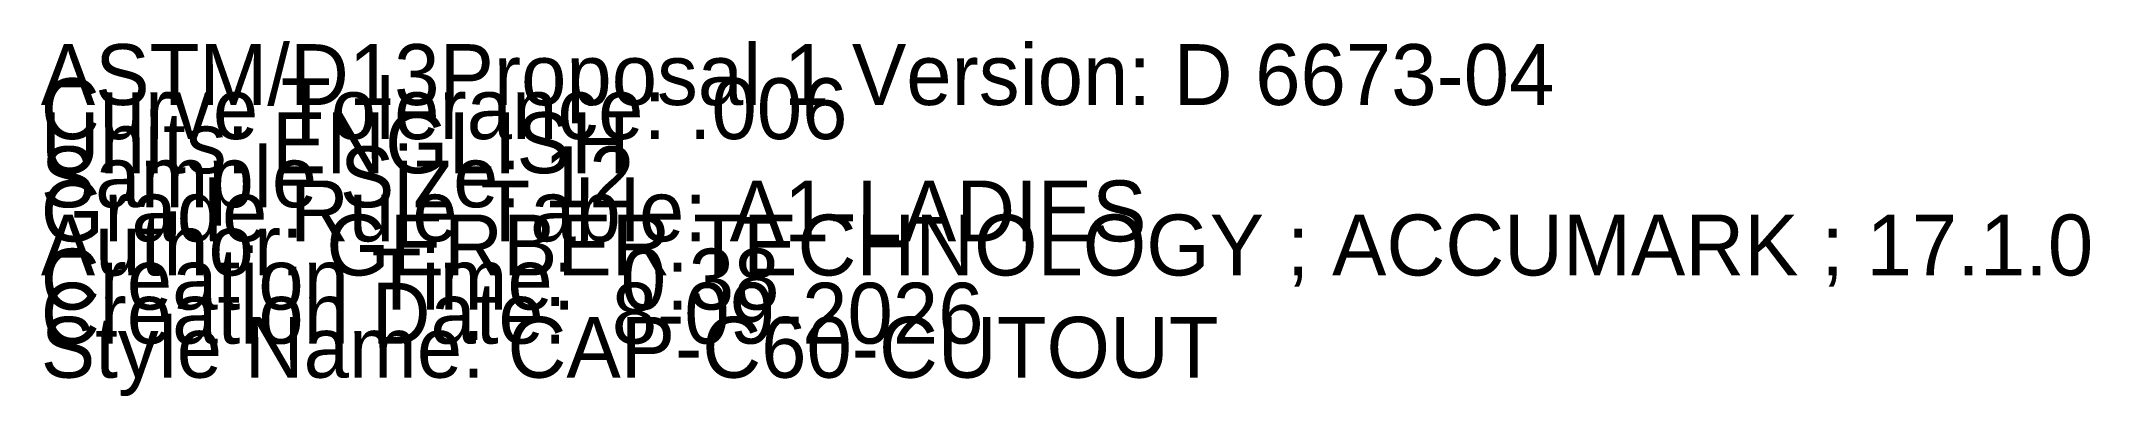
# Model space of a CAD drawing. Extents: x 0 to 45.6, y -0.1 to 31.7.
# Drawn here: x 0 to 8.4, y -0.08 to 1.38 of the extents above; entities outside this region: 1.
import ezdxf

# ---------------------------------------------------------------- set-up
doc = ezdxf.new("R2010")
doc.units = 0

# ---------------------------------------------------------------- blocks, each defined once
blk = doc.blocks.new('CAP-C60-CUTOUT_12')
at = {"layer": '1'}
for points in [[(37.3736, 28.4335), (37.3736, 31.6753)], [(37.3736, 31.6753), (43.8572, 31.6753)], [(43.8572, 31.6753), (43.8572, 28.4335)], [(43.8572, 28.4335), (37.3736, 28.4335)]]:
    blk.add_lwpolyline(points, dxfattribs=at)
at = {"layer": '2'}
for p in [(37.3736, 31.6753), (37.3736, 31.6753), (43.8572, 31.6753), (43.8572, 31.6753), (38.9945, 30.0544), (41.3312, 30.0544), (41.3312, 30.0544), (42.2363, 30.0544), (37.3736, 28.4335), (37.3736, 28.4335), (43.8572, 28.4335), (43.8572, 28.4335)]:
    blk.add_point(p, dxfattribs=at)
at = {"layer": '3'}
for p in [(40.3077, 30.8397), (40.5181, 30.8674), (40.7286, 30.8397), (40.1116, 30.7585), (40.9246, 30.7585), (39.9432, 30.6293), (41.093, 30.6293), (39.814, 30.4609), (41.2222, 30.4609), (39.7328, 30.2648), (41.3035, 30.2648), (39.7051, 30.0544), (39.7328, 29.8439), (41.3035, 29.8439), (39.814, 29.6479), (41.2222, 29.6479), (39.9432, 29.4795), (41.093, 29.4795), (40.1116, 29.3503), (40.9246, 29.3503), (40.3077, 29.269), (40.5181, 29.2413), (40.7286, 29.269)]:
    blk.add_point(p, dxfattribs=at)
at = {"layer": '5'}
blk.add_line((38.9945, 30.0544), (42.2363, 30.0544), dxfattribs=at)
at = {"layer": '7'}
blk.add_line((38.9945, 30.0544), (42.2363, 30.0544), dxfattribs=at)
at = {"layer": '8'}
blk.add_lwpolyline([(41.3312, 30.0544), (41.3035, 30.2648), (41.2222, 30.4609), (41.093, 30.6293), (40.9246, 30.7585), (40.7286, 30.8397), (40.5181, 30.8674), (40.3077, 30.8397), (40.1116, 30.7585), (39.9432, 30.6293), (39.814, 30.4609), (39.7328, 30.2648), (39.7051, 30.0544), (39.7328, 29.8439), (39.814, 29.6479), (39.9432, 29.4795), (40.1116, 29.3503), (40.3077, 29.269), (40.5181, 29.2413), (40.7286, 29.269), (40.9246, 29.3503), (41.093, 29.4795), (41.2222, 29.6479), (41.3035, 29.8439), (41.3312, 30.0544)], close=True, dxfattribs=at)
at = {"layer": '84'}
for points in [[(37.3736, 28.4335), (37.3736, 31.6753)], [(37.3736, 31.6753), (43.8572, 31.6753)], [(43.8572, 31.6753), (43.8572, 28.4335)], [(43.8572, 28.4335), (37.3736, 28.4335)]]:
    blk.add_lwpolyline(points, dxfattribs=at)
at = {"layer": '85'}
blk.add_lwpolyline([(41.3312, 30.0544), (41.3241, 30.1605), (41.3035, 30.2648), (41.2691, 30.3654), (41.2222, 30.4609), (41.163, 30.5492), (41.093, 30.6293), (41.0129, 30.6993), (40.9246, 30.7585), (40.8292, 30.8054), (40.7286, 30.8397), (40.6242, 30.8603), (40.5181, 30.8674), (40.412, 30.8603), (40.3077, 30.8397), (40.2071, 30.8054), (40.1116, 30.7585), (40.0233, 30.6993), (39.9432, 30.6293), (39.8732, 30.5492), (39.814, 30.4609), (39.7671, 30.3654), (39.7328, 30.2648), (39.7122, 30.1605), (39.7051, 30.0544), (39.7122, 29.9483), (39.7328, 29.8439), (39.7671, 29.7433), (39.814, 29.6479), (39.8732, 29.5596), (39.9432, 29.4795), (40.0233, 29.4095), (40.1116, 29.3503), (40.2071, 29.3034), (40.3077, 29.269), (40.412, 29.2484), (40.5181, 29.2413), (40.6242, 29.2484), (40.7286, 29.269), (40.8292, 29.3034), (40.9246, 29.3503), (41.0129, 29.4095), (41.093, 29.4795), (41.163, 29.5596), (41.2222, 29.6479), (41.2691, 29.7433), (41.3035, 29.8439), (41.3241, 29.9483), (41.3312, 30.0544)], close=True, dxfattribs=at)
at = {"layer": '1'}
for s, p in [('SIZE: 12', (40.6154, 30.6144)), ('CATEGORY: CAP-C60-CUTOUT', (40.6154, 30.4744)), ('ANNOTATION: RECTANGLE', (40.6154, 30.3344)), ('Quantity: 1,0', (40.6154, 30.1944)), ('Piece Name: CAP-C60-CUTOUT', (40.6154, 30.0544))]:
    blk.add_text(s, height=0.25, dxfattribs=at).set_placement(p)
at = {"layer": '8'}
blk.add_text('NM', height=0.25, dxfattribs=at).set_placement((41.3312, 30.0544))
at = {"layer": '85'}
blk.add_text('NM', height=0.25, dxfattribs=at).set_placement((41.3312, 30.0544))

msp = doc.modelspace()

# ---------------------------------------------------------------- block references
at = {"layer": '1'}
msp.add_blockref('CAP-C60-CUTOUT_12', (0, 0), dxfattribs=at)

# ---------------------------------------------------------------- texts
for s, p in [('ASTM/D13Proposal 1 Version: D 6673-04', (0, 1.12)), ('Curve Tolerance: .006', (0, 0.98)), ('Units: ENGLISH', (0, 0.84)), ('Sample Size: 12', (0, 0.7)), ('Grade Rule Table: A1-LADIES', (0, 0.56)), ('Author: GERBER TECHNOLOGY ; ACCUMARK ; 17.1.0', (0, 0.42)), ('Creation Time:  0:38', (0, 0.28)), ('Creation Date:  8-09-2026', (0, 0.14)), ('Style Name: CAP-C60-CUTOUT', (0, 0))]:
    msp.add_text(s, height=0.25, dxfattribs=at).set_placement(p)

doc.saveas('drawing.dxf')
